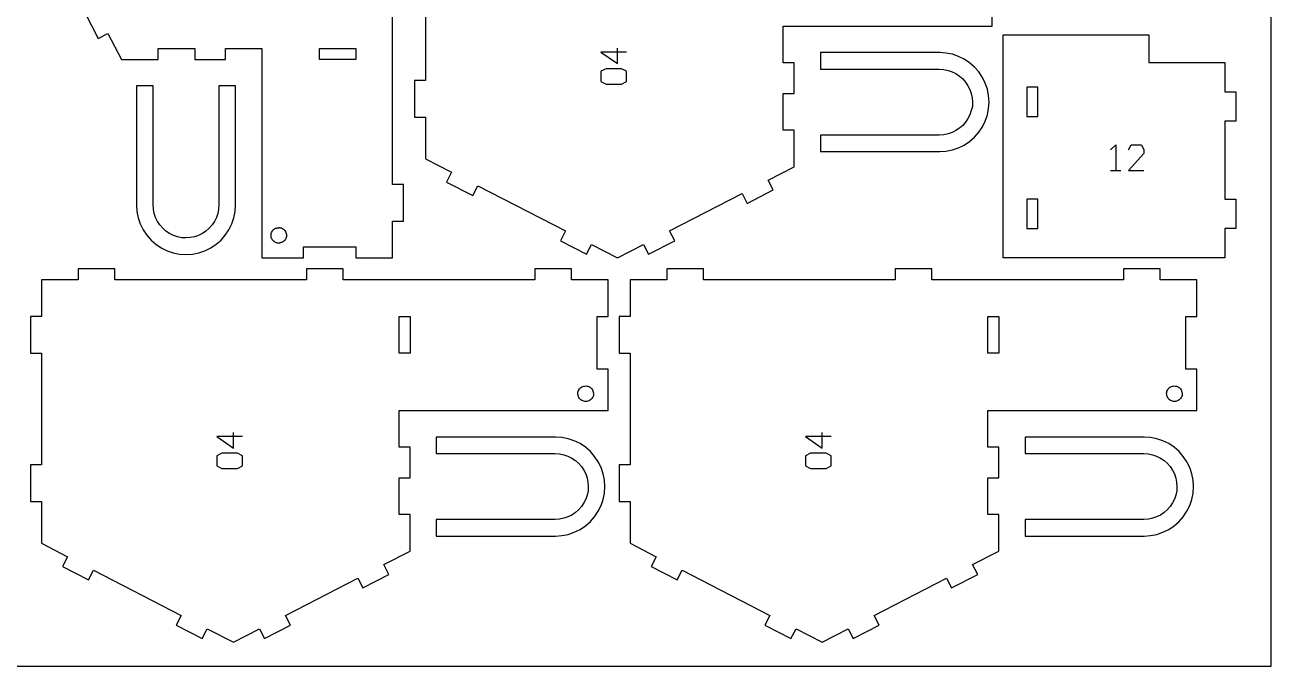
# Model space of a CAD drawing. Header units: millimetres. Extents: x 0 to 600, y 0 to 450.
# Drawn here: x 259.8 to 600, y 0 to 174.9 of the extents above; entities that cross this region are included whole.
import ezdxf

# ---------------------------------------------------------------- set-up
doc = ezdxf.new("R2010")
doc.units = ezdxf.units.MM
for name, color, linetype in [('CUT', 1, 'Continuous'), ('ENGRAVE', 5, 'Continuous'), ('SHEET', 8, 'Continuous')]:
    doc.layers.add(name, color=color, linetype=linetype)

msp = doc.modelspace()

# ---------------------------------------------------------------- linework, layer by layer
at = {"layer": 'CUT'}
for p, q in [((369.17, 190.27), (369.17, 159.75)), ((360.17, 131.39), (360.17, 183.75)), ((523.9, 174.61), (523.9, 185.92)), ((276.13, 178.33), (279.79, 171.22)), ((466.8, 174.61), (523.9, 174.61)), ((466.8, 164.61), (466.8, 174.61)), ((279.79, 171.22), (282.46, 172.59)), ((282.46, 172.59), (286.12, 165.48)), ((526.9, 111.39), (526.9, 172.23)), ((526.9, 172.23), (566.6, 172.23)), ((566.6, 172.23), (566.6, 164.63)), ((296.13, 165.48), (296.13, 168.48)), ((296.13, 168.48), (306.13, 168.48)), ((306.13, 168.48), (306.13, 165.48)), ((314.51, 165.48), (314.51, 168.48)), ((314.51, 168.48), (324.51, 168.48)), ((324.51, 168.48), (324.51, 111.39)), ((340.17, 165.48), (340.17, 168.48)), ((340.17, 168.48), (350.17, 168.48)), ((350.17, 168.48), (350.17, 165.48)), ((509.54, 167.37), (476.99, 167.37)), ((476.99, 167.37), (476.99, 162.84)), ((511.25, 167.26), (509.54, 167.37)), ((512.98, 166.92), (511.25, 167.26)), ((514.66, 166.35), (512.98, 166.92)), ((286.12, 165.48), (296.13, 165.48)), ((306.13, 165.48), (314.51, 165.48)), ((350.17, 165.48), (340.17, 165.48)), ((469.8, 164.61), (466.8, 164.61)), ((469.8, 156.23), (469.8, 164.61)), ((516.24, 165.57), (514.66, 166.35)), ((517.71, 164.58), (516.24, 165.57)), ((519.04, 163.42), (517.71, 164.58)), ((520.21, 162.09), (519.04, 163.42)), ((566.6, 164.63), (587.37, 164.63)), ((587.37, 164.63), (587.37, 156.63)), ((476.99, 162.84), (509.39, 162.84)), ((509.39, 162.84), (510.66, 162.76)), ((510.66, 162.76), (511.81, 162.53)), ((511.81, 162.53), (512.92, 162.15)), ((512.92, 162.15), (513.97, 161.63)), ((513.97, 161.63), (514.95, 160.98)), ((514.95, 160.98), (515.83, 160.21)), ((515.83, 160.21), (516.6, 159.32)), ((521.19, 160.62), (520.21, 162.09)), ((521.97, 159.03), (521.19, 160.62)), ((290.26, 158.29), (290.26, 125.75)), ((294.79, 158.29), (290.26, 158.29)), ((294.79, 125.89), (294.79, 158.29)), ((312.74, 158.29), (312.74, 125.89)), ((317.27, 158.29), (312.74, 158.29)), ((317.27, 125.75), (317.27, 158.29)), ((369.17, 159.75), (366.17, 159.75)), ((366.17, 159.75), (366.17, 149.75)), ((516.6, 159.32), (517.25, 158.35)), ((517.25, 158.35), (517.77, 157.3)), ((517.77, 157.3), (518.15, 156.19)), ((522.54, 157.36), (521.97, 159.03)), ((522.88, 155.63), (522.54, 157.36)), ((533.28, 157.94), (533.28, 149.93)), ((536.28, 157.94), (533.28, 157.94)), ((536.28, 149.93), (536.28, 157.94)), ((587.37, 156.63), (590.37, 156.63)), ((590.37, 156.63), (590.37, 148.63)), ((466.8, 156.23), (469.8, 156.23)), ((466.8, 146.23), (466.8, 156.23)), ((518.15, 156.19), (518.38, 155.03)), ((518.38, 155.03), (518.45, 153.86)), ((518.45, 153.86), (518.45, 152.69)), ((523, 153.86), (522.88, 155.63)), ((522.88, 152.1), (523, 153.86)), ((366.17, 149.75), (369.17, 149.75)), ((369.17, 149.75), (369.17, 138.37)), ((517.77, 150.43), (517.25, 149.38)), ((518.15, 151.54), (517.77, 150.43)), ((518.45, 152.69), (518.15, 151.54)), ((521.97, 148.69), (522.54, 150.37)), ((522.54, 150.37), (522.88, 152.1)), ((533.28, 149.93), (536.28, 149.93)), ((514.95, 146.75), (513.97, 146.1)), ((515.83, 147.52), (514.95, 146.75)), ((516.6, 148.4), (515.83, 147.52)), ((517.25, 149.38), (516.6, 148.4)), ((520.21, 145.64), (521.19, 147.11)), ((521.19, 147.11), (521.97, 148.69)), ((587.37, 148.63), (587.37, 127.39)), ((590.37, 148.63), (587.37, 148.63)), ((469.8, 146.23), (466.8, 146.23)), ((469.8, 136.22), (469.8, 146.23)), ((509.39, 144.89), (476.99, 144.89)), ((476.99, 144.89), (476.99, 140.36)), ((510.66, 144.97), (509.39, 144.89)), ((511.81, 145.2), (510.66, 144.97)), ((512.92, 145.58), (511.81, 145.2)), ((513.97, 146.1), (512.92, 145.58)), ((516.24, 142.16), (517.71, 143.14)), ((517.71, 143.14), (519.04, 144.31)), ((519.04, 144.31), (520.21, 145.64)), ((476.99, 140.36), (509.54, 140.36)), ((509.54, 140.36), (511.25, 140.47)), ((511.25, 140.47), (512.98, 140.81)), ((512.98, 140.81), (514.66, 141.38)), ((514.66, 141.38), (516.24, 142.16)), ((369.17, 138.37), (376.29, 134.71)), ((462.69, 132.56), (469.8, 136.22)), ((376.29, 134.71), (374.91, 132.04)), ((363.17, 131.39), (360.17, 131.39)), ((363.17, 121.39), (363.17, 131.39)), ((374.91, 132.04), (382.03, 128.38)), ((382.03, 128.38), (383.4, 131.05)), ((383.4, 131.05), (407.35, 118.71)), ((456.95, 126.23), (464.06, 129.89)), ((464.06, 129.89), (462.69, 132.56)), ((294.87, 124.63), (294.79, 125.89)), ((312.74, 125.89), (312.65, 124.63)), ((435.8, 118.71), (455.58, 128.9)), ((455.58, 128.9), (456.95, 126.23)), ((533.28, 127.39), (533.28, 119.39)), ((536.28, 127.39), (533.28, 127.39)), ((536.28, 119.39), (536.28, 127.39)), ((587.37, 127.39), (590.37, 127.39)), ((590.37, 127.39), (590.37, 119.39)), ((290.26, 125.75), (290.37, 124.03)), ((290.37, 124.03), (290.71, 122.3)), ((295.1, 123.48), (294.87, 124.63)), ((295.48, 122.36), (295.1, 123.48)), ((312.43, 123.48), (312.05, 122.36)), ((312.65, 124.63), (312.43, 123.48)), ((316.81, 122.3), (317.16, 124.03)), ((317.16, 124.03), (317.27, 125.75)), ((290.71, 122.3), (291.28, 120.63)), ((291.28, 120.63), (292.06, 119.04)), ((296, 121.31), (295.48, 122.36)), ((296.65, 120.34), (296, 121.31)), ((297.42, 119.45), (296.65, 120.34)), ((298.3, 118.68), (297.42, 119.45)), ((310.1, 119.45), (309.22, 118.68)), ((310.88, 120.34), (310.1, 119.45)), ((311.53, 121.31), (310.88, 120.34)), ((312.05, 122.36), (311.53, 121.31)), ((315.46, 119.04), (316.25, 120.63)), ((316.25, 120.63), (316.81, 122.3)), ((327.59, 119.01), (327.8, 119.19)), ((327.8, 119.19), (328.03, 119.35)), ((328.03, 119.35), (328.28, 119.47)), ((328.28, 119.47), (328.54, 119.47)), ((328.54, 119.56), (328.81, 119.56)), ((328.81, 119.61), (329.09, 119.61)), ((329.09, 119.63), (329.37, 119.63)), ((329.37, 119.61), (329.64, 119.61)), ((329.64, 119.56), (329.9, 119.56)), ((329.9, 119.47), (330.15, 119.35)), ((330.15, 119.35), (330.38, 119.19)), ((330.38, 119.19), (330.59, 119.01)), ((360.17, 111.39), (360.17, 121.39)), ((360.17, 121.39), (363.17, 121.39)), ((533.28, 119.39), (536.28, 119.39)), ((587.37, 119.39), (587.37, 111.39)), ((590.37, 119.39), (587.37, 119.39)), ((292.06, 119.04), (293.04, 117.57)), ((293.04, 117.57), (294.21, 116.24)), ((294.21, 116.24), (295.54, 115.08)), ((299.28, 118.03), (298.3, 118.68)), ((300.33, 117.51), (299.28, 118.03)), ((301.44, 117.13), (300.33, 117.51)), ((302.59, 116.83), (301.44, 117.13)), ((303.76, 116.83), (302.59, 116.83)), ((304.93, 116.9), (303.76, 116.83)), ((306.08, 117.13), (304.93, 116.9)), ((307.2, 117.51), (306.08, 117.13)), ((308.25, 118.03), (307.2, 117.51)), ((309.22, 118.68), (308.25, 118.03)), ((311.99, 115.08), (313.32, 116.24)), ((313.32, 116.24), (314.48, 117.57)), ((314.48, 117.57), (315.46, 119.04)), ((326.97, 117.51), (326.99, 117.79)), ((326.99, 117.23), (326.97, 117.51)), ((326.99, 117.79), (327.04, 118.06)), ((327.04, 116.96), (326.99, 117.23)), ((327.04, 118.06), (327.13, 118.32)), ((327.13, 116.7), (327.04, 116.96)), ((327.13, 118.32), (327.25, 118.57)), ((327.25, 116.45), (327.13, 116.7)), ((327.25, 118.57), (327.41, 118.8)), ((327.41, 116.22), (327.25, 116.45)), ((327.41, 118.8), (327.59, 119.01)), ((327.59, 116.01), (327.41, 116.22)), ((327.8, 115.83), (327.59, 116.01)), ((328.03, 115.67), (327.8, 115.83)), ((328.28, 115.55), (328.03, 115.67)), ((330.15, 115.67), (329.9, 115.55)), ((330.38, 115.83), (330.15, 115.67)), ((330.59, 116.01), (330.38, 115.83)), ((330.59, 119.01), (330.77, 118.8)), ((330.77, 116.22), (330.59, 116.01)), ((330.77, 118.8), (330.93, 118.57)), ((330.93, 116.45), (330.77, 116.22)), ((330.93, 118.57), (331.05, 118.32)), ((331.05, 116.7), (330.93, 116.45)), ((331.05, 118.32), (331.14, 118.06)), ((331.14, 116.96), (331.05, 116.7)), ((331.14, 118.06), (331.19, 117.79)), ((331.19, 117.23), (331.14, 116.96)), ((331.19, 117.79), (331.21, 117.51)), ((331.21, 117.51), (331.19, 117.23)), ((407.35, 118.71), (405.98, 116.05)), ((405.98, 116.05), (413.09, 112.38)), ((430.06, 112.38), (437.18, 116.05)), ((437.18, 116.05), (435.8, 118.71)), ((295.54, 115.08), (297.01, 114.1)), ((297.01, 114.1), (298.59, 113.31)), ((298.59, 113.31), (300.27, 112.75)), ((300.27, 112.75), (302, 112.4)), ((302, 112.4), (303.76, 112.28)), ((303.76, 112.28), (305.53, 112.4)), ((305.53, 112.4), (307.26, 112.75)), ((307.26, 112.75), (308.93, 113.31)), ((308.93, 113.31), (310.52, 114.1)), ((310.52, 114.1), (311.99, 115.08)), ((328.54, 115.46), (328.28, 115.46)), ((328.81, 115.41), (328.54, 115.41)), ((329.09, 115.39), (328.81, 115.39)), ((329.37, 115.41), (329.09, 115.41)), ((329.64, 115.46), (329.37, 115.46)), ((329.9, 115.55), (329.64, 115.55)), ((335.82, 111.39), (335.82, 114.39)), ((335.82, 114.39), (350.17, 114.39)), ((350.17, 114.39), (350.17, 111.39)), ((413.09, 112.38), (414.46, 115.05)), ((414.46, 115.05), (421.58, 111.39)), ((421.58, 111.39), (428.69, 115.05)), ((428.69, 115.05), (430.06, 112.38)), ((324.51, 111.39), (335.82, 111.39)), ((350.17, 111.39), (360.17, 111.39)), ((587.37, 111.39), (526.9, 111.39)), ((284.29, 108.39), (274.29, 108.39)), ((274.29, 108.39), (274.29, 105.39)), ((284.29, 105.39), (284.29, 108.39)), ((346.65, 108.39), (336.65, 108.39)), ((336.65, 108.39), (336.65, 105.39)), ((346.65, 105.39), (346.65, 108.39)), ((409.01, 108.39), (399, 108.39)), ((399, 108.39), (399, 105.39)), ((409.01, 105.39), (409.01, 108.39)), ((445.01, 108.39), (435.01, 108.39)), ((435.01, 108.39), (435.01, 105.39)), ((445.01, 105.39), (445.01, 108.39)), ((507.37, 108.39), (497.37, 108.39)), ((497.37, 108.39), (497.37, 105.39)), ((507.37, 105.39), (507.37, 108.39)), ((569.73, 108.39), (559.72, 108.39)), ((559.72, 108.39), (559.72, 105.39)), ((569.73, 105.39), (569.73, 108.39)), ((274.29, 105.39), (264.29, 105.39)), ((264.29, 105.39), (264.29, 95.38)), ((336.65, 105.39), (284.29, 105.39)), ((399, 105.39), (346.65, 105.39)), ((419.01, 105.39), (409.01, 105.39)), ((419.01, 95.38), (419.01, 105.39)), ((435.01, 105.39), (425.01, 105.39)), ((425.01, 105.39), (425.01, 95.38)), ((497.37, 105.39), (445.01, 105.39)), ((559.72, 105.39), (507.37, 105.39)), ((579.73, 105.39), (569.73, 105.39)), ((579.73, 95.38), (579.73, 105.39)), ((264.29, 95.38), (261.29, 95.38)), ((261.29, 95.38), (261.29, 85.38)), ((361.92, 95.38), (364.92, 95.38)), ((361.92, 85.38), (361.92, 95.38)), ((364.92, 95.38), (364.92, 85.38)), ((416.01, 95.38), (419.01, 95.38)), ((416.01, 81.03), (416.01, 95.38)), ((425.01, 95.38), (422.01, 95.38)), ((422.01, 95.38), (422.01, 85.38)), ((522.64, 95.38), (525.64, 95.38)), ((522.64, 85.38), (522.64, 95.38)), ((525.64, 95.38), (525.64, 85.38)), ((576.73, 95.38), (579.73, 95.38)), ((576.73, 81.03), (576.73, 95.38)), ((261.29, 85.38), (264.29, 85.38)), ((264.29, 85.38), (264.29, 54.86)), ((364.92, 85.38), (361.92, 85.38)), ((422.01, 85.38), (425.01, 85.38)), ((425.01, 85.38), (425.01, 54.86)), ((525.64, 85.38), (522.64, 85.38)), ((419.01, 81.03), (416.01, 81.03)), ((419.01, 69.72), (419.01, 81.03)), ((579.73, 81.03), (576.73, 81.03)), ((579.73, 69.72), (579.73, 81.03)), ((410.78, 74.58), (410.78, 74.85)), ((410.84, 74.85), (410.84, 75.12)), ((410.92, 75.12), (411.05, 75.37)), ((411.05, 75.37), (411.2, 75.6)), ((411.2, 75.6), (411.38, 75.8)), ((411.38, 75.8), (411.59, 75.99)), ((411.59, 75.99), (411.82, 76.14)), ((411.82, 76.14), (412.07, 76.26)), ((412.07, 76.26), (412.34, 76.35)), ((412.34, 76.35), (412.61, 76.41)), ((412.61, 76.41), (412.89, 76.43)), ((412.89, 76.43), (413.16, 76.41)), ((413.16, 76.41), (413.43, 76.35)), ((413.43, 76.35), (413.7, 76.26)), ((413.7, 76.26), (413.95, 76.14)), ((413.95, 76.14), (414.18, 75.99)), ((414.18, 75.99), (414.39, 75.8)), ((414.39, 75.8), (414.57, 75.6)), ((414.57, 75.6), (414.72, 75.37)), ((414.72, 75.37), (414.85, 75.12)), ((414.85, 75.12), (414.85, 74.85)), ((414.93, 74.85), (414.93, 74.58)), ((571.5, 74.58), (571.5, 74.85)), ((571.56, 74.85), (571.56, 75.12)), ((571.65, 75.12), (571.77, 75.37)), ((571.77, 75.37), (571.92, 75.6)), ((571.92, 75.6), (572.11, 75.8)), ((572.11, 75.8), (572.31, 75.99)), ((572.31, 75.99), (572.55, 76.14)), ((572.55, 76.14), (572.79, 76.26)), ((572.79, 76.26), (573.06, 76.35)), ((573.06, 76.35), (573.33, 76.41)), ((573.33, 76.41), (573.61, 76.43)), ((573.61, 76.43), (573.88, 76.41)), ((573.88, 76.41), (574.16, 76.35)), ((574.16, 76.35), (574.42, 76.26)), ((574.42, 76.26), (574.67, 76.14)), ((574.67, 76.14), (574.9, 75.99)), ((574.9, 75.99), (575.11, 75.8)), ((575.11, 75.8), (575.29, 75.6)), ((575.29, 75.6), (575.44, 75.37)), ((575.44, 75.37), (575.57, 75.12)), ((575.57, 75.12), (575.57, 74.85)), ((575.66, 74.85), (575.66, 74.58)), ((410.76, 74.3), (410.76, 74.58)), ((410.78, 74.03), (410.78, 74.3)), ((410.84, 73.75), (410.84, 74.03)), ((410.92, 73.49), (410.92, 73.75)), ((411.05, 73.24), (410.92, 73.49)), ((411.2, 73.01), (411.05, 73.24)), ((411.38, 72.8), (411.2, 73.01)), ((411.59, 72.62), (411.38, 72.8)), ((411.82, 72.47), (411.59, 72.62)), ((412.07, 72.34), (411.82, 72.47)), ((412.34, 72.25), (412.07, 72.34)), ((412.61, 72.2), (412.34, 72.25)), ((412.89, 72.18), (412.61, 72.2)), ((413.16, 72.2), (412.89, 72.18)), ((413.43, 72.25), (413.16, 72.2)), ((413.7, 72.34), (413.43, 72.25)), ((413.95, 72.47), (413.7, 72.34)), ((414.18, 72.62), (413.95, 72.47)), ((414.39, 72.8), (414.18, 72.62)), ((414.57, 73.01), (414.39, 72.8)), ((414.72, 73.24), (414.57, 73.01)), ((414.85, 73.49), (414.72, 73.24)), ((414.93, 73.75), (414.93, 73.49)), ((414.99, 74.58), (414.99, 74.3)), ((414.99, 74.03), (414.99, 73.75)), ((415.01, 74.3), (415.01, 74.03)), ((571.48, 74.3), (571.48, 74.58)), ((571.5, 74.03), (571.5, 74.3)), ((571.56, 73.75), (571.56, 74.03)), ((571.65, 73.49), (571.65, 73.75)), ((571.77, 73.24), (571.65, 73.49)), ((571.92, 73.01), (571.77, 73.24)), ((572.11, 72.8), (571.92, 73.01)), ((572.31, 72.62), (572.11, 72.8)), ((572.55, 72.47), (572.31, 72.62)), ((572.79, 72.34), (572.55, 72.47)), ((573.06, 72.25), (572.79, 72.34)), ((573.33, 72.2), (573.06, 72.25)), ((573.61, 72.18), (573.33, 72.2)), ((573.88, 72.2), (573.61, 72.18)), ((574.16, 72.25), (573.88, 72.2)), ((574.42, 72.34), (574.16, 72.25)), ((574.67, 72.47), (574.42, 72.34)), ((574.9, 72.62), (574.67, 72.47)), ((575.11, 72.8), (574.9, 72.62)), ((575.29, 73.01), (575.11, 72.8)), ((575.44, 73.24), (575.29, 73.01)), ((575.57, 73.49), (575.44, 73.24)), ((575.66, 73.75), (575.66, 73.49)), ((575.71, 74.58), (575.71, 74.3)), ((575.71, 74.03), (575.71, 73.75)), ((575.73, 74.3), (575.73, 74.03)), ((361.92, 69.72), (419.01, 69.72)), ((361.92, 59.72), (361.92, 69.72)), ((522.64, 69.72), (579.73, 69.72)), ((522.64, 59.72), (522.64, 69.72)), ((404.65, 62.48), (372.1, 62.48)), ((372.1, 62.48), (372.1, 57.95)), ((406.36, 62.37), (404.65, 62.48)), ((408.1, 62.03), (406.36, 62.37)), ((409.77, 61.46), (408.1, 62.03)), ((411.35, 60.68), (409.77, 61.46)), ((565.37, 62.48), (532.83, 62.48)), ((532.83, 62.48), (532.83, 57.95)), ((567.08, 62.37), (565.37, 62.48)), ((568.82, 62.03), (567.08, 62.37)), ((570.49, 61.46), (568.82, 62.03)), ((572.08, 60.68), (570.49, 61.46)), ((364.92, 59.72), (361.92, 59.72)), ((364.92, 51.34), (364.92, 59.72)), ((372.1, 57.95), (404.5, 57.95)), ((404.5, 57.95), (405.77, 57.87)), ((405.77, 57.87), (406.92, 57.64)), ((412.82, 59.7), (411.35, 60.68)), ((414.15, 58.53), (412.82, 59.7)), ((415.32, 57.2), (414.15, 58.53)), ((525.64, 59.72), (522.64, 59.72)), ((525.64, 51.34), (525.64, 59.72)), ((532.83, 57.95), (565.22, 57.95)), ((565.22, 57.95), (566.49, 57.87)), ((566.49, 57.87), (567.64, 57.64)), ((573.55, 59.7), (572.08, 60.68)), ((574.87, 58.53), (573.55, 59.7)), ((576.04, 57.2), (574.87, 58.53)), ((264.29, 54.86), (261.29, 54.86)), ((261.29, 54.86), (261.29, 44.86)), ((406.92, 57.64), (408.03, 57.26)), ((408.03, 57.26), (409.08, 56.74)), ((409.08, 56.74), (410.06, 56.09)), ((410.06, 56.09), (410.94, 55.32)), ((410.94, 55.32), (411.71, 54.44)), ((411.71, 54.44), (412.37, 53.46)), ((416.3, 55.73), (415.32, 57.2)), ((417.08, 54.15), (416.3, 55.73)), ((425.01, 54.86), (422.01, 54.86)), ((422.01, 54.86), (422.01, 44.86)), ((567.64, 57.64), (568.75, 57.26)), ((568.75, 57.26), (569.8, 56.74)), ((569.8, 56.74), (570.78, 56.09)), ((570.78, 56.09), (571.66, 55.32)), ((571.66, 55.32), (572.43, 54.44)), ((572.43, 54.44), (573.09, 53.46)), ((577.02, 55.73), (576.04, 57.2)), ((577.8, 54.15), (577.02, 55.73)), ((361.92, 51.34), (364.92, 51.34)), ((361.92, 41.34), (361.92, 51.34)), ((412.37, 53.46), (412.88, 52.41)), ((412.88, 52.41), (413.26, 51.3)), ((413.26, 51.3), (413.49, 50.15)), ((417.65, 52.47), (417.08, 54.15)), ((417.99, 50.74), (417.65, 52.47)), ((522.64, 51.34), (525.64, 51.34)), ((522.64, 41.34), (522.64, 51.34)), ((573.09, 53.46), (573.61, 52.41)), ((573.61, 52.41), (573.98, 51.3)), ((573.98, 51.3), (574.21, 50.15)), ((578.37, 52.47), (577.8, 54.15)), ((578.72, 50.74), (578.37, 52.47)), ((413.57, 47.81), (413.26, 46.66)), ((413.49, 50.15), (413.57, 48.98)), ((413.57, 48.98), (413.57, 47.81)), ((418.11, 48.98), (417.99, 50.74)), ((417.99, 47.21), (418.11, 48.98)), ((574.29, 47.81), (573.98, 46.66)), ((574.21, 50.15), (574.29, 48.98)), ((574.29, 48.98), (574.29, 47.81)), ((578.83, 48.98), (578.72, 50.74)), ((578.72, 47.21), (578.83, 48.98)), ((261.29, 44.86), (264.29, 44.86)), ((264.29, 44.86), (264.29, 33.49)), ((412.37, 44.49), (411.71, 43.52)), ((412.88, 45.54), (412.37, 44.49)), ((413.26, 46.66), (412.88, 45.54)), ((417.08, 43.81), (417.65, 45.48)), ((417.65, 45.48), (417.99, 47.21)), ((422.01, 44.86), (425.01, 44.86)), ((425.01, 44.86), (425.01, 33.49)), ((573.09, 44.49), (572.43, 43.52)), ((573.61, 45.54), (573.09, 44.49)), ((573.98, 46.66), (573.61, 45.54)), ((577.8, 43.81), (578.37, 45.48)), ((578.37, 45.48), (578.72, 47.21)), ((364.92, 41.34), (361.92, 41.34)), ((364.92, 31.34), (364.92, 41.34)), ((409.08, 41.21), (408.03, 40.69)), ((410.06, 41.86), (409.08, 41.21)), ((410.94, 42.64), (410.06, 41.86)), ((411.71, 43.52), (410.94, 42.64)), ((415.32, 40.75), (416.3, 42.22)), ((416.3, 42.22), (417.08, 43.81)), ((525.64, 41.34), (522.64, 41.34)), ((525.64, 31.34), (525.64, 41.34)), ((569.8, 41.21), (568.75, 40.69)), ((570.78, 41.86), (569.8, 41.21)), ((571.66, 42.64), (570.78, 41.86)), ((572.43, 43.52), (571.66, 42.64)), ((576.04, 40.75), (577.02, 42.22)), ((577.02, 42.22), (577.8, 43.81)), ((404.5, 40), (372.1, 40)), ((372.1, 40), (372.1, 35.47)), ((405.77, 40.09), (404.5, 40)), ((406.92, 40.31), (405.77, 40.09)), ((408.03, 40.69), (406.92, 40.31)), ((411.35, 37.28), (412.82, 38.26)), ((412.82, 38.26), (414.15, 39.42)), ((414.15, 39.42), (415.32, 40.75)), ((565.22, 40), (532.83, 40)), ((532.83, 40), (532.83, 35.47)), ((566.49, 40.09), (565.22, 40)), ((567.64, 40.31), (566.49, 40.09)), ((568.75, 40.69), (567.64, 40.31)), ((572.08, 37.28), (573.55, 38.26)), ((573.55, 38.26), (574.87, 39.42)), ((574.87, 39.42), (576.04, 40.75)), ((372.1, 35.47), (404.65, 35.47)), ((404.65, 35.47), (406.36, 35.58)), ((406.36, 35.58), (408.1, 35.93)), ((408.1, 35.93), (409.77, 36.49)), ((409.77, 36.49), (411.35, 37.28)), ((532.83, 35.47), (565.37, 35.47)), ((565.37, 35.47), (567.08, 35.58)), ((567.08, 35.58), (568.82, 35.93)), ((568.82, 35.93), (570.49, 36.49)), ((570.49, 36.49), (572.08, 37.28)), ((264.29, 33.49), (271.4, 29.82)), ((357.8, 27.67), (364.92, 31.34)), ((425.01, 33.49), (432.12, 29.82)), ((518.52, 27.67), (525.64, 31.34)), ((271.4, 29.82), (270.03, 27.16)), ((359.18, 25.01), (357.8, 27.67)), ((432.12, 29.82), (430.75, 27.16)), ((519.9, 25.01), (518.52, 27.67)), ((270.03, 27.16), (277.14, 23.49)), ((277.14, 23.49), (278.51, 26.16)), ((278.51, 26.16), (302.46, 13.83)), ((330.92, 13.83), (350.69, 24.01)), ((350.69, 24.01), (352.06, 21.34)), ((352.06, 21.34), (359.18, 25.01)), ((430.75, 27.16), (437.86, 23.49)), ((437.86, 23.49), (439.24, 26.16)), ((439.24, 26.16), (463.18, 13.83)), ((491.64, 13.83), (511.41, 24.01)), ((511.41, 24.01), (512.78, 21.34)), ((512.78, 21.34), (519.9, 25.01)), ((302.46, 13.83), (301.09, 11.16)), ((332.29, 11.16), (330.92, 13.83)), ((463.18, 13.83), (461.81, 11.16)), ((493.01, 11.16), (491.64, 13.83)), ((301.09, 11.16), (308.2, 7.5)), ((325.18, 7.5), (332.29, 11.16)), ((461.81, 11.16), (468.92, 7.5)), ((485.9, 7.5), (493.01, 11.16)), ((308.2, 7.5), (309.58, 10.16)), ((309.58, 10.16), (316.69, 6.5)), ((316.69, 6.5), (323.8, 10.16)), ((323.8, 10.16), (325.18, 7.5)), ((468.92, 7.5), (470.3, 10.16)), ((470.3, 10.16), (477.41, 6.5)), ((477.41, 6.5), (484.52, 10.16)), ((484.52, 10.16), (485.9, 7.5))]:
    msp.add_line(p, q, dxfattribs=at)
at = {"layer": 'ENGRAVE'}
for p, q in [((424.06, 167.53), (417.06, 167.53)), ((417.06, 167.53), (421.61, 164.38)), ((421.61, 164.38), (421.61, 168.58)), ((418.46, 162.98), (417.06, 162.28)), ((417.06, 162.28), (417.06, 159.48)), ((422.66, 162.98), (418.46, 162.98)), ((424.06, 162.28), (422.66, 162.98)), ((424.06, 159.48), (424.06, 162.28)), ((417.06, 159.48), (418.46, 158.78)), ((418.46, 158.78), (422.66, 158.78)), ((422.66, 158.78), (424.06, 159.48)), ((556.19, 140.83), (557.59, 142.23)), ((557.59, 142.23), (557.59, 135.23)), ((561.09, 140.83), (561.79, 142.23)), ((565.29, 139.85), (561.09, 135.23)), ((561.79, 142.23), (564.59, 142.23)), ((564.59, 142.23), (565.29, 140.83)), ((565.29, 140.83), (565.29, 139.85)), ((556.19, 135.23), (558.99, 135.23)), ((561.09, 135.23), (565.29, 135.23)), ((319.18, 62.64), (312.18, 62.64)), ((312.18, 62.64), (316.73, 59.49)), ((316.73, 59.49), (316.73, 63.69)), ((479.9, 62.64), (472.9, 62.64)), ((472.9, 62.64), (477.45, 59.49)), ((477.45, 59.49), (477.45, 63.69)), ((313.58, 58.09), (312.18, 57.39)), ((317.78, 58.09), (313.58, 58.09)), ((319.18, 57.39), (317.78, 58.09)), ((474.3, 58.09), (472.9, 57.39)), ((478.5, 58.09), (474.3, 58.09)), ((479.9, 57.39), (478.5, 58.09)), ((312.18, 57.39), (312.18, 54.59)), ((312.18, 54.59), (313.58, 53.89)), ((317.78, 53.89), (319.18, 54.59)), ((319.18, 54.59), (319.18, 57.39)), ((472.9, 57.39), (472.9, 54.59)), ((472.9, 54.59), (474.3, 53.89)), ((478.5, 53.89), (479.9, 54.59)), ((479.9, 54.59), (479.9, 57.39)), ((313.58, 53.89), (317.78, 53.89)), ((474.3, 53.89), (478.5, 53.89))]:
    msp.add_line(p, q, dxfattribs=at)
at = {"layer": 'SHEET'}
for p, q in [((600, 0), (600, 450)), ((0, 0), (600, 0))]:
    msp.add_line(p, q, dxfattribs=at)

doc.saveas('drawing.dxf')
